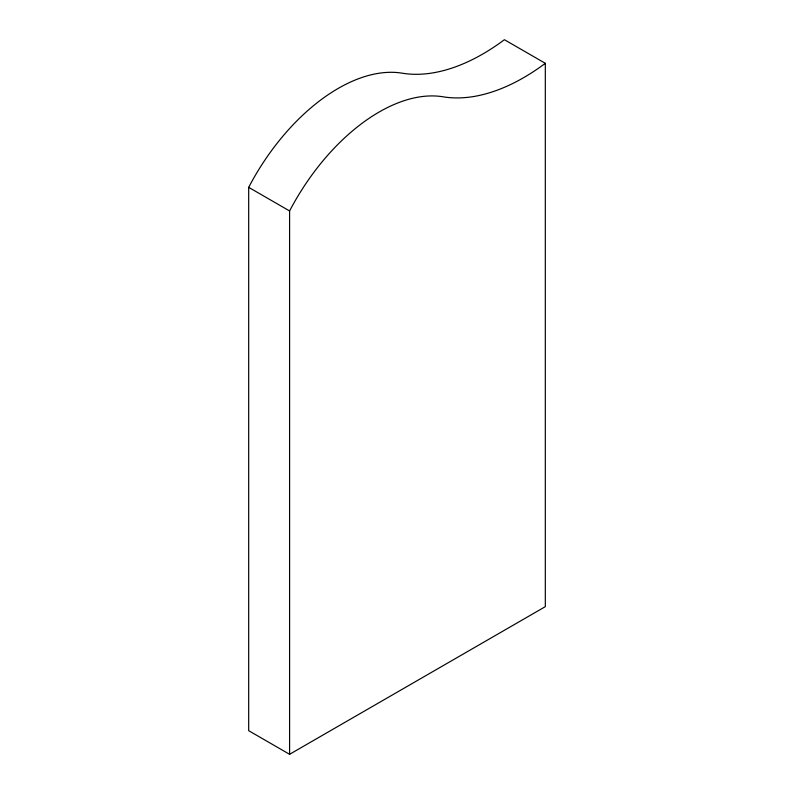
<?xml version="1.0" encoding="UTF-8"?>
<svg xmlns="http://www.w3.org/2000/svg" width="794" height="794" viewBox="0 0 794 794"><rect width="100%" height="100%" fill="white"/><g stroke="black" fill="none" stroke-linecap="round" stroke-linejoin="round"><path stroke-width="1.19" d="M289.592 754.3L545.319 606.656L545.319 63.322L504.408 39.7A210.549 121.561 -60 0 1 402.221 73.187A167.375 96.64 -60 0 0 248.681 187.344L248.681 730.679L289.592 754.3L289.592 210.966A167.375 96.64 -60 0 1 443.131 96.808A210.549 121.561 -60 0 0 545.319 63.322M248.681 187.344L289.592 210.966"/></g></svg>
